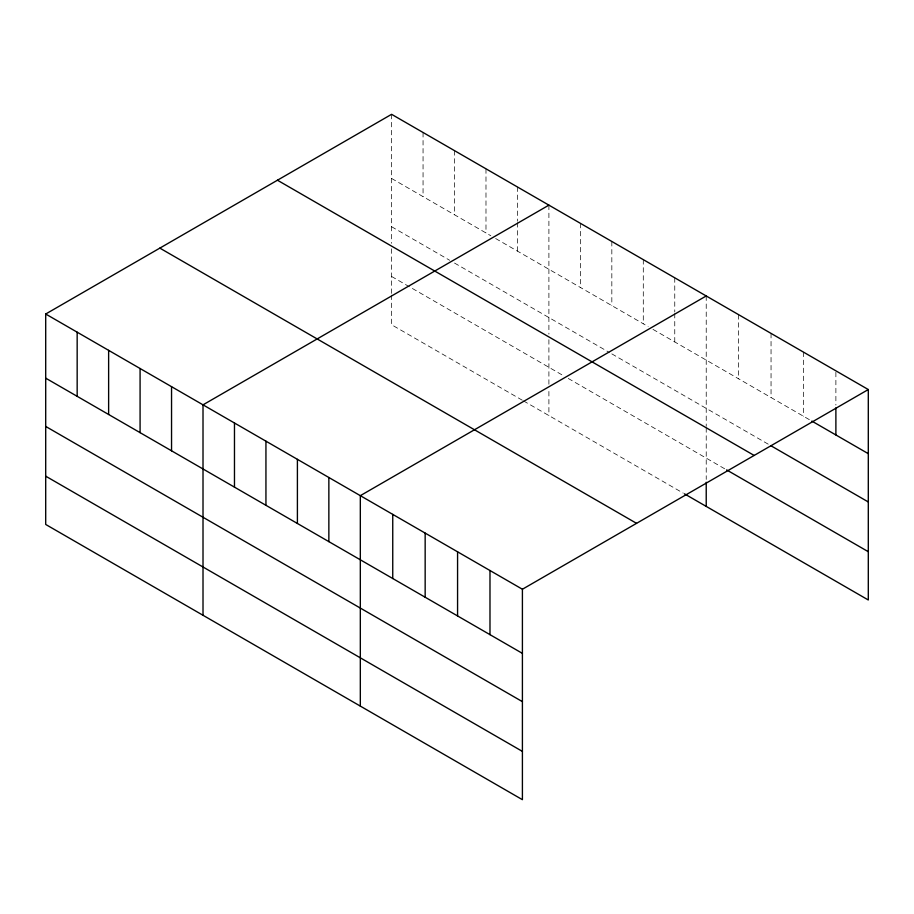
<?xml version="1.0" encoding="UTF-8"?>
<svg xmlns="http://www.w3.org/2000/svg" width="914" height="914" viewBox="0 0 914 914"><rect width="100%" height="100%" fill="white"/><g stroke="black" fill="none" stroke-linecap="round" stroke-linejoin="round"><path stroke-width="0.69" stroke-dasharray="4.57 3.43" d="M391.592 178.458L490.818 235.743M495.662 238.543L648.14 326.572M652.973 329.36L810.672 420.406M391.592 226.729L449.677 260.273M454.521 263.061L609.409 352.484M611.832 353.889L768.651 444.421M391.592 276.474L563.424 375.688M568.268 378.476L725.43 469.213M522.282 400.206L391.592 324.756L391.592 294.936M523.494 400.903L683.226 493.126M835.887 372.249L835.887 405.039M803.463 352.118L803.463 416.247M771.05 333.393L771.05 397.533M738.638 314.679L738.638 378.819M706.225 295.965L706.225 426.347M706.225 427.729L706.225 479.427M674.761 277.799L674.761 312.005M674.761 313.433L674.761 341.939M643.296 259.633L643.296 323.773M611.832 241.479L611.832 305.607M580.367 223.313L580.367 287.442M548.903 205.147L548.903 334.136M548.903 339.665L548.903 384.337M548.903 391.443L548.903 415.584M517.45 186.982L517.45 221.188M517.45 222.605L517.45 251.11M485.985 168.816L485.985 232.944M454.521 150.65L454.521 214.779M423.056 132.484L423.056 196.624M391.592 114.319L391.592 243.318M391.592 248.837L391.592 293.52"/><path stroke-width="1.37" d="M45.7 314.016L522.408 589.244L522.408 799.681L45.7 524.453L45.7 314.016L391.592 114.319L868.3 389.547L868.3 599.984L684.437 493.823M548.903 205.147L203.011 404.845L203.011 615.282M706.225 295.965L360.322 495.674L360.322 706.099M522.408 589.244L868.3 389.547M811.872 421.103L868.3 453.675M771.05 445.815L868.3 501.957M277.445 180.218L754.153 455.446M726.63 469.91L868.3 551.702M159.847 248.117L636.555 523.345M45.7 378.156L522.408 653.373M45.7 426.438L522.408 701.655M45.7 476.171L522.408 751.399M835.887 407.884L835.887 434.961M706.225 482.261L706.225 506.402M489.984 570.53L489.984 634.659M457.571 551.816L457.571 615.945M425.159 533.102L425.159 597.23M392.746 514.388L392.746 578.516M328.857 477.508L328.857 541.636M297.404 459.342L297.404 523.471M265.94 441.176L265.94 505.305M234.475 423.011L234.475 487.139M171.546 386.679L171.546 450.819M140.082 368.513L140.082 432.653M108.629 350.348L108.629 414.488M77.164 332.182L77.164 396.322"/></g></svg>
